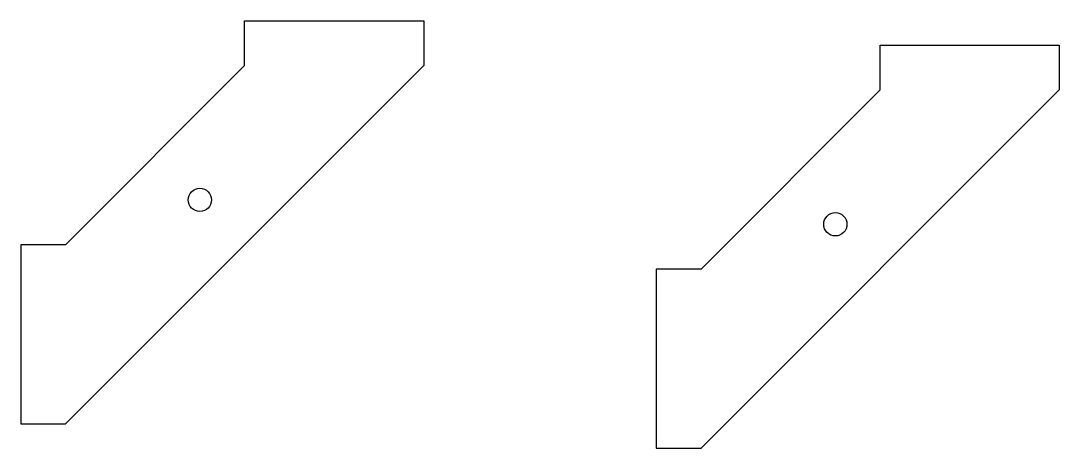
# Model space of a CAD drawing. Header units: inches. Extents: x 26.53 to 32.32, y 18.23 to 20.62.
import ezdxf

# ---------------------------------------------------------------- set-up
doc = ezdxf.new("R2010")
doc.units = ezdxf.units.IN
doc.header["$MEASUREMENT"] = 0

msp = doc.modelspace()

# ---------------------------------------------------------------- linework, layer by layer
for p, q in [((27.7759, 20.3686), (27.7759, 20.6186)), ((27.7759, 20.6186), (28.7759, 20.6186)), ((28.7759, 20.6186), (28.7759, 20.3686)), ((31.3238, 20.2326), (31.3238, 20.4826)), ((31.3238, 20.4826), (32.3238, 20.4826)), ((32.3238, 20.4826), (32.3238, 20.2326)), ((27.7759, 20.3686), (26.7759, 19.3686)), ((28.7759, 20.3686), (26.7759, 18.3686)), ((31.3238, 20.2326), (30.3238, 19.2326)), ((32.3238, 20.2326), (30.3238, 18.2326)), ((26.7759, 19.3686), (26.5259, 19.3686)), ((26.5259, 19.3686), (26.5259, 18.3686)), ((30.3238, 19.2326), (30.0738, 19.2326)), ((30.0738, 19.2326), (30.0738, 18.2326)), ((26.5259, 18.3686), (26.7759, 18.3686)), ((30.0738, 18.2326), (30.3238, 18.2326))]:
    msp.add_line(p, q)
for centre in [(27.5259, 19.6186), (31.0738, 19.4826)]:
    msp.add_circle(centre, 0.065)

doc.saveas('drawing.dxf')
